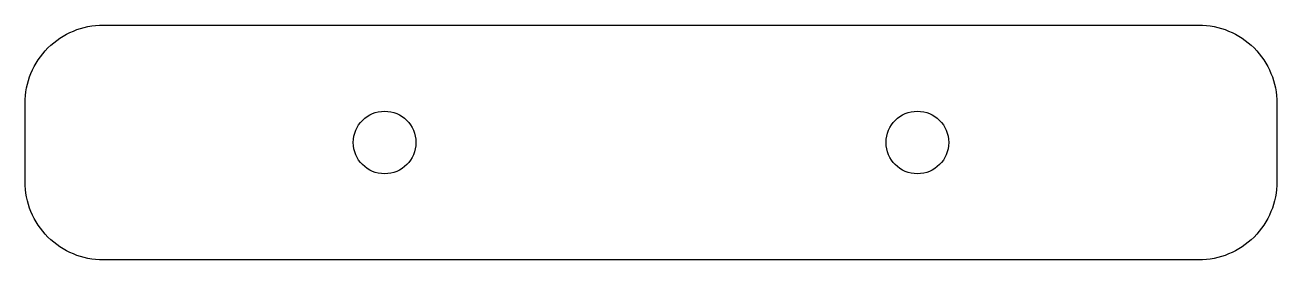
# Model space of a CAD drawing. Header units: millimetres. Extents: x 269.2 to 349.2, y -51.9 to -36.9.
import ezdxf

# ---------------------------------------------------------------- set-up
doc = ezdxf.new("R2010")
doc.units = ezdxf.units.MM
doc.layers.get('0').update_dxf_attribs({"linetype": 'CONTINUOUS'})

msp = doc.modelspace()

# ---------------------------------------------------------------- linework, layer by layer
msp.add_lwpolyline([(349.206, -46.887, -0.414214), (344.206, -51.887), (274.206, -51.887, -0.414214), (269.206, -46.887), (269.206, -41.887, -0.414214), (274.206, -36.887), (344.206, -36.887, -0.414214), (349.206, -41.887)], format="xyb", close=True)
for centre in [(292.184, -44.387), (326.229, -44.387)]:
    msp.add_circle(centre, 2)

doc.saveas('drawing.dxf')
